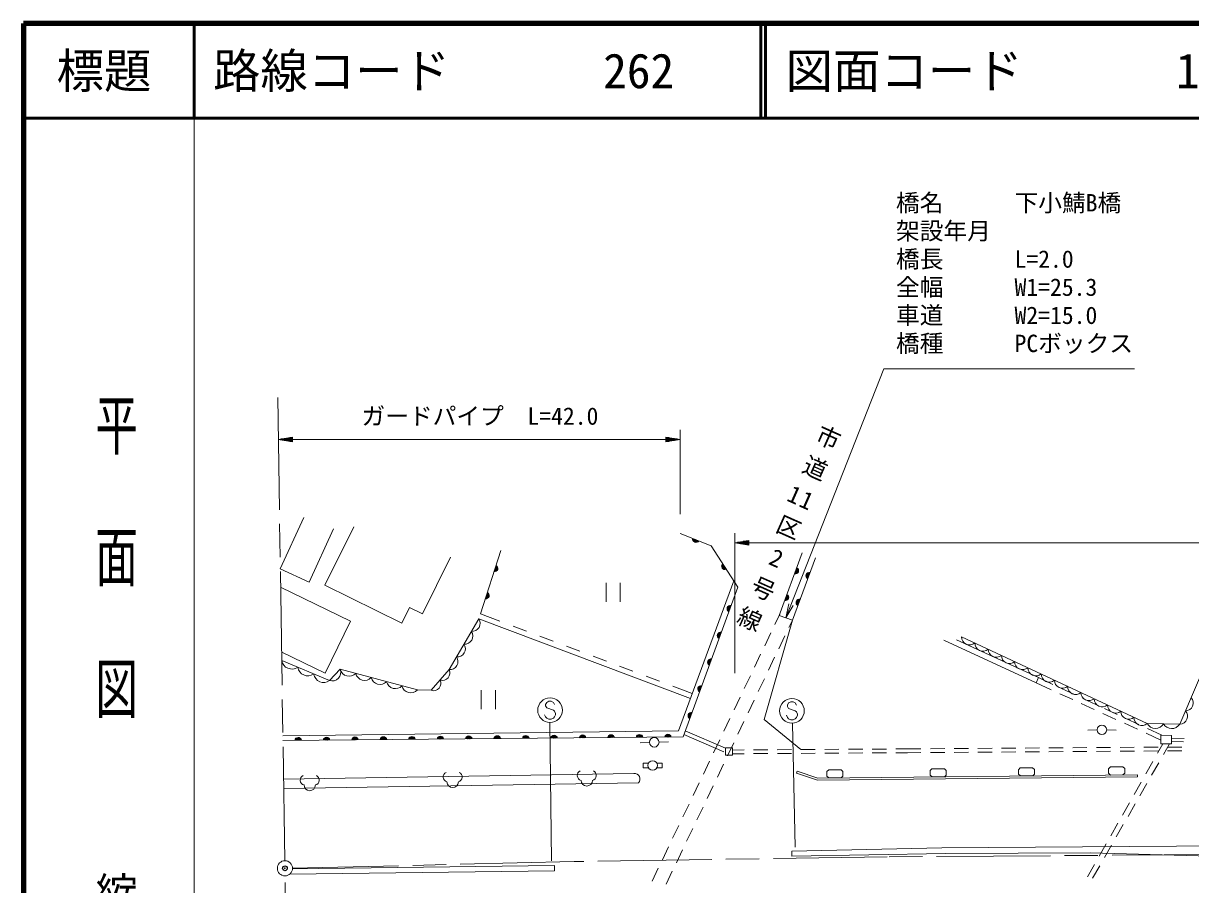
# Model space of a CAD drawing. Units: millimetres, scale not verified. Extents: x 40000 to 680000, y 20000 to 380000.
# Drawn here: x 40000 to 163088, y 289221 to 380000 of the extents above; entities that cross this region are included whole.
import ezdxf
from ezdxf.enums import TextEntityAlignment as Align

# ---------------------------------------------------------------- set-up
doc = ezdxf.new("R2010")
doc.units = ezdxf.units.MM
doc.header["$LTSCALE"] = 1000
doc.header["$PDMODE"] = 32
doc.header["$PDSIZE"] = 500
doc.linetypes.add('CHAIN', pattern=[18.5, 12, -1.5, 3.5, -1.5])
for name, color, linetype, lineweight in [('M-BGD', 7, 'Continuous', 13), ('M-BGD-EXST', 7, 'Continuous', 13), ('M-BMK', 2, 'CHAIN', 13), ('M-BMK-SRVR', 3, 'Continuous', 13), ('M-STR-HTXT', 7, 'Continuous', 13), ('M-STR-STR1', 1, 'Continuous', 13), ('M-STR-STRC', 7, 'Continuous', 13), ('M-STR-STRD', 7, 'Continuous', 13), ('M-TTL', 2, 'Continuous', 140), ('M-TTL-BAND', 7, 'Continuous', 13), ('M-TTL-LINE', 7, 'Continuous', 50)]:
    doc.layers.add(name, color=color, linetype=linetype, lineweight=lineweight)
doc.layers.add('M-OTRS', color=6, linetype='Continuous')
doc.layers.add('M-TTL-TXT', color=7, linetype='Continuous')
doc.styles.add('@ＭＳ ゴシック', font='')
doc.styles.add('ＭＳ ゴシック', font='')
doc.styles.get('@ＭＳ ゴシック').set_extended_font_data('@MS Gothic')
doc.styles.get('ＭＳ ゴシック').set_extended_font_data('MS Gothic')

# ---------------------------------------------------------------- blocks, each defined once
blk = doc.blocks.new('open_arrow')
at = {"color": 0, "linetype": 'Continuous', "lineweight": -2}
blk.add_lwpolyline([(7.5, 1.25), (0, 0), (7.5, -1.25)], dxfattribs=at)

msp = doc.modelspace()

# ---------------------------------------------------------------- linework, layer by layer
at = {"layer": 'M-BGD'}
for p, q in [((69574, 327907), (67097, 322491)), ((70123, 321107), (72694, 326730)), ((74839, 326925), (71805, 320797)), ((82081, 317753), (85051, 323750)), ((88210, 317767), (90346, 324457)), ((119704, 317599), (122138, 324189)), ((67097, 322491), (70123, 321107)), ((123522, 323678), (121087, 317087)), ((67127, 320558), (74482, 316990)), ((71805, 320797), (79898, 316790)), ((101447, 321034), (101447, 319034)), ((102947, 321034), (102947, 319034)), ((79898, 316790), (80710, 318432)), ((80710, 318432), (82081, 317753)), ((88210, 317767), (90243, 317001)), ((121087, 317087), (119704, 317599)), ((74482, 316990), (71826, 311516)), ((88016, 317253), (110337, 308853)), ((91647, 316473), (93051, 315945)), ((94455, 315417), (95859, 314888)), ((97263, 314360), (98667, 313832)), ((71826, 311516), (67273, 313724)), ((100071, 313303), (101474, 312775)), ((102878, 312247), (104282, 311719)), ((105686, 311190), (107090, 310662)), ((148376, 309757), (146801, 310477)), ((148561, 310330), (147043, 311040)), ((88282, 309719), (88282, 307719)), ((89782, 309719), (89782, 307719)), ((108494, 310134), (110528, 309368)), ((150650, 308718), (149286, 309341)), ((150826, 309271), (149467, 309906)), ((152923, 307678), (151559, 308302)), ((153091, 308212), (151732, 308847)), ((155355, 307153), (153997, 307788)), ((155197, 306639), (153833, 307262)), ((157620, 306094), (156261, 306729)), ((109801, 305426), (114027, 303600)), ((153235, 305525), (152235, 305497)), ((154234, 305528), (155234, 305506)), ((157471, 305599), (156106, 306223)), ((160045, 304960), (158526, 305671)), ((106032, 304206), (105032, 304172)), ((107031, 304238), (108031, 304266)), ((109643, 305059), (113869, 303233)), ((159955, 304463), (158380, 305183)), ((159608, 303076), (160161, 304051)), ((160858, 304048), (160214, 302926)), ((161083, 304303), (162324, 304289)), ((161084, 304653), (162395, 304638)), ((114784, 303412), (116004, 303420)), ((114787, 303012), (116007, 303020)), ((117004, 303426), (118504, 303436)), ((117007, 303026), (118507, 303036)), ((119504, 303443), (121004, 303452)), ((119507, 303043), (121007, 303052)), ((122004, 303459), (123504, 303468)), ((122007, 303059), (123507, 303068)), ((124504, 303475), (126004, 303485)), ((124507, 303075), (126007, 303085)), ((127004, 303491), (128504, 303501)), ((127007, 303091), (128507, 303101)), ((129504, 303507), (131004, 303517)), ((129507, 303107), (131007, 303117)), ((132004, 303523), (133225, 303531)), ((132007, 303123), (133227, 303131)), ((133225, 303531), (134650, 303541)), ((133227, 303131), (134651, 303141)), ((135650, 303548), (137150, 303558)), ((135651, 303148), (137151, 303158)), ((138150, 303565), (139650, 303575)), ((138151, 303165), (139651, 303175)), ((140650, 303582), (142149, 303592)), ((140651, 303182), (142151, 303192)), ((143149, 303599), (144649, 303609)), ((143151, 303199), (144651, 303209)), ((145649, 303616), (147149, 303626)), ((145651, 303216), (147151, 303226)), ((148149, 303633), (149649, 303643)), ((148151, 303233), (149650, 303243)), ((150649, 303650), (152149, 303660)), ((150650, 303250), (152150, 303260)), ((153149, 303667), (154649, 303677)), ((153150, 303267), (154650, 303277)), ((155649, 303684), (157149, 303694)), ((155650, 303284), (157150, 303294)), ((158149, 303701), (159649, 303711)), ((158150, 303301), (159650, 303311)), ((160649, 303717), (162149, 303728)), ((160650, 303317), (162150, 303328)), ((154629, 301625), (154431, 301437)), ((155930, 301638), (154629, 301625)), ((155930, 301638), (156132, 301454)), ((158373, 300903), (159114, 302207)), ((159717, 302058), (158970, 300757)), ((124921, 301317), (124723, 301129)), ((124728, 300646), (124723, 301129)), ((124930, 300463), (124728, 300646)), ((126222, 301330), (124921, 301317)), ((126231, 300476), (124930, 300463)), ((126222, 301330), (126424, 301147)), ((126231, 300476), (126429, 300664)), ((126429, 300664), (126424, 301147)), ((135813, 301430), (135615, 301242)), ((135620, 300759), (135615, 301242)), ((135822, 300575), (135620, 300759)), ((137115, 301443), (135813, 301430)), ((137124, 300589), (135822, 300575)), ((137115, 301443), (137317, 301260)), ((137124, 300589), (137322, 300777)), ((137322, 300777), (137317, 301260)), ((145122, 301526), (144924, 301338)), ((144929, 300855), (144924, 301338)), ((145131, 300672), (144929, 300855)), ((146424, 301540), (145122, 301526)), ((146433, 300685), (145131, 300672)), ((146424, 301540), (146626, 301356)), ((146433, 300685), (146631, 300873)), ((146631, 300873), (146626, 301356)), ((154436, 300954), (154431, 301437)), ((154637, 300770), (154436, 300954)), ((155939, 300784), (154637, 300770)), ((155939, 300784), (156137, 300972)), ((156137, 300972), (156132, 301454)), ((157479, 300800), (157481, 300600)), ((157137, 298729), (157879, 300033)), ((158473, 299890), (157726, 298589)), ((155902, 296555), (156643, 297859)), ((157229, 297721), (156482, 296420)), ((154667, 294382), (155408, 295686)), ((155985, 295553), (155239, 294252)), ((153432, 292208), (154173, 293512)), ((154741, 293384), (153995, 292083)), ((152197, 290035), (152938, 291339)), ((153497, 291216), (152751, 289915))]:
    msp.add_line(p, q, dxfattribs=at)
for points in [[(109262, 326236), (112543, 324948), (115333, 320564), (109569, 304790), (67375, 304420)], [(138935, 315347), (158509, 306204), (161937, 306148), (169072, 322822)], [(67368, 304912), (109079, 305449), (114912, 321225)], [(67246, 312837), (72288, 310722), (73423, 311918), (81547, 309741), (82988, 309711), (84889, 311887), (88016, 317253)], [(121087, 317087), (118131, 306621), (121981, 303459)], [(137073, 314998), (146801, 310477), (147043, 311040), (138389, 315014)]]:
    msp.add_lwpolyline(points, dxfattribs=at)
for points in [[(159954, 304051), (161082, 304048), (161085, 304957), (159957, 304961)], [(114034, 302876), (114789, 302883), (114782, 303649), (114027, 303642)]]:
    msp.add_lwpolyline(points, close=True, dxfattribs=at)
for centre in [(153734, 305539), (106531, 304224)]:
    msp.add_circle(centre, 500, dxfattribs=at)
for centre, radius, start, end in [((110923, 325642), 354, 167.36624, 329.77142), ((110923, 325642), 283, 169.59028, 327.54738), ((110923, 325642), 212, 173.33661, 323.80106), ((110923, 325642), 142, 181.04834, 316.08933), ((110923, 325642), 100, 191.366, 305.77166), ((110923, 325642), 100, 191.366, 305.77166), ((89683, 322557), 354, 261.08716, 63.49234), ((89683, 322557), 283, 263.3112, 61.2683), ((89683, 322557), 212, 267.05752, 57.52197), ((89683, 322557), 142, 274.76925, 49.81024), ((89683, 322557), 100, 285.08691, 39.49258), ((89683, 322557), 100, 285.08691, 39.49258), ((113984, 322785), 354, 131.2686, 293.67378), ((113984, 322785), 283, 133.49264, 291.44974), ((113984, 322785), 212, 137.23897, 287.70342), ((113984, 322785), 142, 144.9507, 279.99169), ((113984, 322785), 100, 155.26836, 269.67402), ((113984, 322785), 100, 155.26836, 269.67402), ((121390, 322320), 354, 258.52397, 60.92915), ((121390, 322320), 283, 260.74801, 58.70511), ((121390, 322320), 212, 264.49433, 54.95878), ((121390, 322320), 142, 272.20606, 47.24705), ((121390, 322320), 100, 282.52373, 36.92939), ((121390, 322320), 100, 282.52373, 36.92939), ((122875, 321771), 354, 78.52397, 240.92915), ((122875, 321771), 283, 80.74801, 238.70511), ((122875, 321771), 212, 84.49433, 234.95878), ((122875, 321771), 142, 92.20606, 227.24705), ((122875, 321771), 100, 102.52373, 216.92939), ((122875, 321771), 100, 102.52373, 216.92939), ((88770, 319700), 354, 261.08716, 63.49234), ((88770, 319700), 283, 263.3112, 61.2683), ((88770, 319700), 212, 267.05752, 57.52197), ((88770, 319700), 142, 274.76925, 49.81024), ((88770, 319700), 100, 285.08691, 39.49258), ((88770, 319700), 100, 285.08691, 39.49258), ((120350, 319506), 354, 258.52397, 60.92915), ((120350, 319506), 283, 260.74801, 58.70511), ((120350, 319506), 212, 264.49433, 54.95878), ((120350, 319506), 142, 272.20606, 47.24705), ((120350, 319506), 100, 282.52373, 36.92939), ((120350, 319506), 100, 282.52373, 36.92939), ((121836, 318957), 354, 78.52397, 240.92915), ((121836, 318957), 283, 80.74801, 238.70511), ((121836, 318957), 212, 84.49433, 234.95878), ((121836, 318957), 142, 92.20606, 227.24705), ((121836, 318957), 100, 102.52373, 216.92939), ((121836, 318957), 100, 102.52373, 216.92939), ((114561, 318294), 354, 78.72494, 241.13012), ((114561, 318294), 283, 80.94898, 238.90608), ((114561, 318294), 212, 84.69531, 235.15975), ((114561, 318294), 142, 92.40704, 227.44802), ((114561, 318294), 100, 102.7247, 217.13036), ((114561, 318294), 100, 102.7247, 217.13036), ((87321, 316759), 853, 264.19173, 35.33611), ((86539, 315418), 853, 264.19173, 35.33611), ((113531, 315476), 354, 78.72494, 241.13012), ((113531, 315476), 283, 80.94898, 238.90608), ((113531, 315476), 212, 84.69531, 235.15975), ((113531, 315476), 142, 92.40704, 227.44802), ((113531, 315476), 100, 102.7247, 217.13036), ((113531, 315476), 100, 102.7247, 217.13036), ((139780, 315333), 845, 179.07422, 310.85269), ((85757, 314077), 853, 264.19173, 35.33611), ((141178, 314680), 845, 179.07422, 310.85269), ((142576, 314027), 845, 179.07422, 310.85269), ((68311, 313020), 1080, 189.74, 304.74452), ((84975, 312735), 853, 264.19173, 35.33611), ((112502, 312658), 354, 78.72494, 241.13012), ((112502, 312658), 283, 80.94898, 238.90608), ((112502, 312658), 212, 84.69531, 235.15975), ((112502, 312658), 142, 92.40704, 227.44802), ((112502, 312658), 100, 102.7247, 217.13036), ((112502, 312658), 100, 102.7247, 217.13036), ((143975, 313374), 845, 179.07422, 310.85269), ((145373, 312721), 845, 179.07422, 310.85269), ((69992, 312315), 1080, 189.74, 304.74452), ((71672, 311610), 1080, 189.74, 304.74452), ((72544, 311615), 929, 254.01421, 19.00066), ((74353, 312142), 958, 193.54229, 316.46034), ((75978, 311707), 958, 193.54229, 316.46034), ((84209, 311522), 772, 249.49955, 28.24297), ((146771, 312068), 845, 179.07422, 310.85269), ((148169, 311415), 845, 179.07422, 310.85269), ((77603, 311271), 958, 193.54229, 316.46034), ((79228, 310836), 958, 193.54229, 316.46034), ((83258, 310434), 772, 249.49955, 28.24297), ((111472, 309840), 354, 78.72494, 241.13012), ((149567, 310762), 845, 179.07422, 310.85269), ((80853, 310401), 958, 193.54229, 316.46034), ((111472, 309840), 283, 80.94898, 238.90608), ((111472, 309840), 212, 84.69531, 235.15975), ((111472, 309840), 142, 92.40704, 227.44802), ((111472, 309840), 100, 102.7247, 217.13036), ((111472, 309840), 100, 102.7247, 217.13036), ((150965, 310108), 845, 179.07422, 310.85269), ((152363, 309455), 845, 179.07422, 310.85269), ((153762, 308802), 845, 179.07422, 310.85269), ((155160, 308149), 845, 179.07422, 310.85269), ((162533, 308359), 821, 269.85077, 43.81387), ((110443, 307023), 354, 78.72494, 241.13012), ((110443, 307023), 283, 80.94898, 238.90608), ((110443, 307023), 212, 84.69531, 235.15975), ((110443, 307023), 142, 92.40704, 227.44802), ((110443, 307023), 100, 102.7247, 217.13036), ((110443, 307023), 100, 102.7247, 217.13036), ((156558, 307496), 845, 179.07422, 310.85269), ((157956, 306843), 845, 179.07422, 310.85269), ((161939, 306969), 821, 269.85077, 43.81387), ((159374, 306674), 985, 208.55005, 329.58178), ((161088, 306647), 985, 208.55005, 329.58178), ((68973, 304380), 354, 9.29906, 171.70424), ((68973, 304380), 283, 11.5231, 169.4802), ((68973, 304380), 212, 15.26942, 165.73387), ((68973, 304380), 142, 22.98115, 158.02214), ((68973, 304380), 100, 33.29882, 147.70448), ((68973, 304380), 100, 33.29882, 147.70448), ((71973, 304406), 354, 9.29906, 171.70424), ((71973, 304406), 283, 11.5231, 169.4802), ((71973, 304406), 212, 15.26942, 165.73387), ((71973, 304406), 142, 22.98115, 158.02214), ((71973, 304406), 100, 33.29882, 147.70448), ((71973, 304406), 100, 33.29882, 147.70448), ((74973, 304433), 354, 9.29906, 171.70424), ((74973, 304433), 283, 11.5231, 169.4802), ((74973, 304433), 212, 15.26942, 165.73387), ((74973, 304433), 142, 22.98115, 158.02214), ((74973, 304433), 100, 33.29882, 147.70448), ((74973, 304433), 100, 33.29882, 147.70448), ((77973, 304459), 354, 9.29906, 171.70424), ((77973, 304459), 283, 11.5231, 169.4802), ((77973, 304459), 212, 15.26942, 165.73387), ((77973, 304459), 142, 22.98115, 158.02214), ((77973, 304459), 100, 33.29882, 147.70448), ((77973, 304459), 100, 33.29882, 147.70448), ((80973, 304485), 354, 9.29906, 171.70424), ((80973, 304485), 283, 11.5231, 169.4802), ((80973, 304485), 212, 15.26942, 165.73387), ((80973, 304485), 142, 22.98115, 158.02214), ((80973, 304485), 100, 33.29882, 147.70448), ((80973, 304485), 100, 33.29882, 147.70448), ((83973, 304512), 354, 9.29906, 171.70424), ((83973, 304512), 283, 11.5231, 169.4802), ((83973, 304512), 212, 15.26942, 165.73387), ((83973, 304512), 142, 22.98115, 158.02214), ((83973, 304512), 100, 33.29882, 147.70448), ((83973, 304512), 100, 33.29882, 147.70448), ((86973, 304538), 354, 9.29906, 171.70424), ((86973, 304538), 283, 11.5231, 169.4802), ((86973, 304538), 212, 15.26942, 165.73387), ((86973, 304538), 142, 22.98115, 158.02214), ((86973, 304538), 100, 33.29882, 147.70448), ((86973, 304538), 100, 33.29882, 147.70448), ((89973, 304564), 354, 9.29906, 171.70424), ((89973, 304564), 283, 11.5231, 169.4802), ((89973, 304564), 212, 15.26942, 165.73387), ((89973, 304564), 142, 22.98115, 158.02214), ((89973, 304564), 100, 33.29882, 147.70448), ((89973, 304564), 100, 33.29882, 147.70448), ((92973, 304590), 354, 9.29906, 171.70424), ((92973, 304590), 283, 11.5231, 169.4802), ((92973, 304590), 212, 15.26942, 165.73387), ((92973, 304590), 142, 22.98115, 158.02214), ((92973, 304590), 100, 33.29882, 147.70448), ((92973, 304590), 100, 33.29882, 147.70448), ((95972, 304617), 354, 9.29906, 171.70424), ((95972, 304617), 283, 11.5231, 169.4802), ((95972, 304617), 212, 15.26942, 165.73387), ((95972, 304617), 142, 22.98115, 158.02214), ((95972, 304617), 100, 33.29882, 147.70448), ((95972, 304617), 100, 33.29882, 147.70448), ((98972, 304643), 354, 9.29906, 171.70424), ((98972, 304643), 283, 11.5231, 169.4802), ((98972, 304643), 212, 15.26942, 165.73387), ((98972, 304643), 142, 22.98115, 158.02214), ((98972, 304643), 100, 33.29882, 147.70448), ((98972, 304643), 100, 33.29882, 147.70448), ((101972, 304669), 354, 9.29906, 171.70424), ((101972, 304669), 283, 11.5231, 169.4802), ((101972, 304669), 212, 15.26942, 165.73387), ((101972, 304669), 142, 22.98115, 158.02214), ((101972, 304669), 100, 33.29882, 147.70448), ((101972, 304669), 100, 33.29882, 147.70448), ((104972, 304695), 354, 9.29906, 171.70424), ((104972, 304695), 283, 11.5231, 169.4802), ((104972, 304695), 212, 15.26942, 165.73387), ((104972, 304695), 142, 22.98115, 158.02214), ((104972, 304695), 100, 33.29882, 147.70448), ((104972, 304695), 100, 33.29882, 147.70448), ((107972, 304722), 354, 9.29906, 171.70424), ((107972, 304722), 283, 11.5231, 169.4802), ((107972, 304722), 212, 15.26942, 165.73387), ((107972, 304722), 142, 22.98115, 158.02214), ((107972, 304722), 100, 33.29882, 147.70448), ((107972, 304722), 100, 33.29882, 147.70448), ((69734, 300245), 536, 116.08703, 255.33416), ((70663, 300245), 536, 284.66584, 63.91297), ((84805, 300568), 536, 116.08703, 255.33416), ((85733, 300568), 536, 284.66584, 63.91297), ((98946, 300730), 536, 116.08703, 255.33416), ((99875, 300730), 536, 284.66584, 63.91297), ((70198, 299726), 600, 180, 360), ((85269, 300049), 600, 180, 360), ((99411, 300211), 600, 180, 360)]:
    msp.add_arc(centre, radius, start, end, dxfattribs=at)
at = {"layer": 'M-BGD-EXST'}
for p, q in [((105928, 302038), (105361, 302038)), ((105361, 302038), (105361, 301538)), ((106794, 302038), (107361, 302038)), ((107361, 302038), (107361, 301538)), ((105361, 301538), (105928, 301538)), ((107361, 301538), (106794, 301538))]:
    msp.add_line(p, q, dxfattribs=at)
msp.add_circle((106361, 301788), 500, dxfattribs=at)
at = {"layer": 'M-BMK'}
for p, q in [((67570, 291743), (66819, 340582)), ((68437, 235458), (67595, 290143))]:
    msp.add_line(p, q, dxfattribs=at)
msp.add_lwpolyline([(166802, 292402), (131090, 292157), (98070, 291649), (68383, 290962)], dxfattribs=at)
at = {"layer": 'M-BMK-SRVR'}
msp.add_circle((67583, 290943), 800, dxfattribs=at)
at = {"layer": 'M-OTRS'}
msp.add_point((67583, 290943), dxfattribs=at)
at = {"layer": 'M-STR-HTXT'}
for p, q in [((66887, 336143), (68387, 336393)), ((66887, 336143), (68387, 335893)), ((66887, 336143), (68387, 336143)), ((68387, 336193), (67187, 336193)), ((68387, 336093), (67187, 336093)), ((67487, 336243), (68387, 336243)), ((67487, 336043), (68387, 336043)), ((68387, 336293), (67787, 336293)), ((68087, 336343), (68387, 336343)), ((68387, 335893), (68387, 336393)), ((68387, 336143), (107756, 336143)), ((109256, 336143), (107756, 336393)), ((107756, 336393), (107756, 335893)), ((108056, 336343), (107756, 336343)), ((107756, 336293), (108356, 336293)), ((108656, 336243), (107756, 336243)), ((107756, 336193), (108956, 336193)), ((109256, 336143), (107756, 335893)), ((109256, 336143), (107756, 336143)), ((107756, 336093), (108956, 336093)), ((108656, 336043), (107756, 336043)), ((109256, 328271), (109256, 337143)), ((68387, 335993), (67787, 335993)), ((68087, 335943), (68387, 335943)), ((107756, 335993), (108356, 335993)), ((108056, 335943), (107756, 335943)), ((115013, 311506), (115013, 326256)), ((115013, 325256), (116513, 325506)), ((115013, 325256), (116513, 325006)), ((115013, 325256), (116513, 325256)), ((116513, 325306), (115313, 325306)), ((116513, 325206), (115313, 325206)), ((115613, 325356), (116513, 325356)), ((115613, 325156), (116513, 325156)), ((116513, 325406), (115913, 325406)), ((116513, 325106), (115913, 325106)), ((116213, 325456), (116513, 325456)), ((116213, 325056), (116513, 325056)), ((116513, 325006), (116513, 325506)), ((116513, 325256), (237972, 325256))]:
    msp.add_line(p, q, dxfattribs=at)
msp.add_lwpolyline([(120395, 317343), (130745, 343603), (157174, 343603)], dxfattribs=at)
at = {"layer": 'M-STR-STR1'}
for p, q in [((119762, 317721), (119253, 316657)), ((121087, 317087), (120730, 316340)), ((118822, 315755), (118175, 314402)), ((120298, 315438), (119651, 314085)), ((117743, 313500), (117096, 312146)), ((119220, 313183), (118573, 311830)), ((116664, 311244), (116017, 309891)), ((118141, 310927), (117494, 309574)), ((115586, 308989), (114938, 307636)), ((117062, 308672), (116415, 307319)), ((114507, 306734), (113860, 305381)), ((115984, 306417), (115336, 305064)), ((113428, 304478), (112781, 303125)), ((114905, 304162), (114258, 302808)), ((112350, 302223), (111702, 300870)), ((113826, 301906), (113179, 300553)), ((111271, 299968), (110624, 298615)), ((112748, 299651), (112100, 298298)), ((110192, 297713), (109545, 296359)), ((111669, 297396), (111022, 296042)), ((109113, 295457), (108466, 294104)), ((110590, 295140), (109943, 293787)), ((108035, 293202), (107388, 291849)), ((109511, 292885), (108864, 291532)), ((106956, 290947), (106309, 289593)), ((108433, 290630), (107785, 289277))]:
    msp.add_line(p, q, dxfattribs=at)
at = {"layer": 'M-STR-STRC'}
for p, q in [((95186, 308435), (95068, 308199)), ((95068, 308199), (95068, 308080)), ((95068, 308080), (95186, 307844)), ((95422, 308553), (95186, 308435)), ((95186, 307844), (95895, 307608)), ((95659, 308553), (95422, 308553)), ((95895, 308435), (95659, 308553)), ((96013, 308199), (95895, 308435)), ((120692, 308367), (120574, 308131)), ((120574, 308131), (120574, 308012)), ((120574, 308012), (120692, 307776)), ((120928, 308485), (120692, 308367)), ((120692, 307776), (121401, 307540)), ((121165, 308485), (120928, 308485)), ((121401, 308367), (121165, 308485)), ((121519, 308131), (121401, 308367)), ((95068, 306899), (94950, 307135)), ((95186, 306780), (95068, 306899)), ((95422, 306662), (95186, 306780)), ((95659, 306662), (95422, 306662)), ((95895, 306780), (95659, 306662)), ((95895, 307608), (96013, 307489)), ((96013, 306899), (95895, 306780)), ((96013, 307489), (96131, 307253)), ((96131, 307135), (96013, 306899)), ((96131, 307253), (96131, 307135)), ((120574, 306831), (120456, 307067)), ((120692, 306712), (120574, 306831)), ((120928, 306594), (120692, 306712)), ((121165, 306594), (120928, 306594)), ((121401, 306712), (121165, 306594)), ((121401, 307540), (121519, 307421)), ((121519, 306831), (121401, 306712)), ((121519, 307421), (121637, 307185)), ((121637, 307067), (121519, 306831)), ((121637, 307185), (121637, 307067)), ((95708, 291723), (95502, 306305)), ((121379, 293170), (121087, 306211))]:
    msp.add_line(p, q, dxfattribs=at)
for centre in [(95541, 307608), (121047, 307540)]:
    msp.add_circle(centre, 1300, dxfattribs=at)
at = {"layer": 'M-STR-STRD'}
for p, q in [((67437, 300327), (104388, 300945)), ((121579, 301166), (121516, 300976)), ((121516, 300976), (123727, 300250)), ((121579, 301166), (123758, 300450)), ((123727, 300250), (157481, 300600)), ((123758, 300450), (157479, 300800)), ((67454, 299337), (104864, 299962)), ((121035, 292740), (121047, 292219)), ((68084, 290319), (96014, 290685)), ((68380, 290881), (96007, 291242)), ((96007, 291242), (96014, 290685))]:
    msp.add_line(p, q, dxfattribs=at)
for points in [[(121035, 292740), (136848, 293088), (171476, 293342), (198485, 293257), (292634, 292411), (316002, 292157), (333698, 291395), (334544, 291225), (345720, 290887), (351986, 290887)], [(121047, 292219), (137258, 292490), (152536, 292561), (165145, 292213)]]:
    msp.add_lwpolyline(points, dxfattribs=at)
msp.add_arc((104434, 300360), 586, 317.27789, 94.41698, dxfattribs=at)
at = {"layer": 'M-TTL'}
for p, q in [((40000, 380000), (40000, 20000)), ((680000, 380000), (40000, 380000))]:
    msp.add_line(p, q, dxfattribs=at)
at = {"layer": 'M-TTL-BAND'}
msp.add_line((58000, 370000), (58000, 20000), dxfattribs=at)
at = {"layer": 'M-TTL-LINE'}
for p, q in [((58000, 380000), (58000, 370000)), ((117750, 380000), (117750, 370000)), ((118250, 380000), (118250, 370000)), ((40000, 370000), (680000, 370000))]:
    msp.add_line(p, q, dxfattribs=at)

# ---------------------------------------------------------------- block references
at = {"layer": 'M-STR-HTXT', "xscale": 200, "yscale": 200, "rotation": 68.5}
msp.add_blockref('open_arrow', (120395, 317343), dxfattribs=at)

# ---------------------------------------------------------------- texts
at = {"layer": 'M-BGD', "style": 'ＭＳ ゴシック'}
for s, p in [('市', (124303, 334993)), ('道', (122905, 331784)), ('1', (120730, 328974)), ('1', (122008, 328387)), ('区', (120131, 325527)), ('2', (118806, 322291)), ('号', (117424, 319070)), ('線', (116008, 315870))]:
    msp.add_text(s, height=1833, rotation=336, dxfattribs=at).set_placement(p, align=Align.BOTTOM_CENTER)
at = {"layer": 'M-STR-HTXT', "style": 'ＭＳ ゴシック'}
for s, p in [('橋名\u3000\u3000\u3000下小鯖B橋', (132016, 362005)), ('架設年月\u3000', (132016, 359041)), ('橋長\u3000\u3000\u3000L=2.0', (132016, 356077)), ('全幅\u3000\u3000\u3000W1=25.3', (132016, 353113)), ('車道\u3000\u3000\u3000W2=15.0', (132016, 350149)), ('橋種\u3000\u3000\u3000PCボックス', (132016, 347185))]:
    msp.add_text(s, height=1833, dxfattribs=at).set_placement(p, align=Align.TOP_LEFT)
msp.add_text('ガードパイプ  L=42.0', height=1833, dxfattribs=at).set_placement((88148, 337143), align=Align.BOTTOM_CENTER)
at = {"layer": 'M-TTL-BAND', "style": '@ＭＳ ゴシック'}
for s, width, p in [('平  面  図', 1.55, (49777, 306475)), ('縮尺千分の一', 1.1, (49777, 261030))]:
    msp.add_text(s, height=3290, rotation=270, dxfattribs=dict(at, width=width)).set_placement(p, align=Align.MIDDLE_RIGHT)
at = {"layer": 'M-TTL-TXT', "style": 'ＭＳ ゴシック'}
msp.add_text('標題', height=3666, dxfattribs=at).set_placement((48500, 375000), align=Align.MIDDLE_CENTER)
for s, p in [('路線コード', (60000, 375000)), ('262', (101142, 375000)), ('図面コード', (120380, 375000)), ('18-0', (161521, 375000))]:
    msp.add_text(s, height=3666, dxfattribs=at).set_placement(p, align=Align.MIDDLE_LEFT)

doc.saveas('drawing.dxf')
